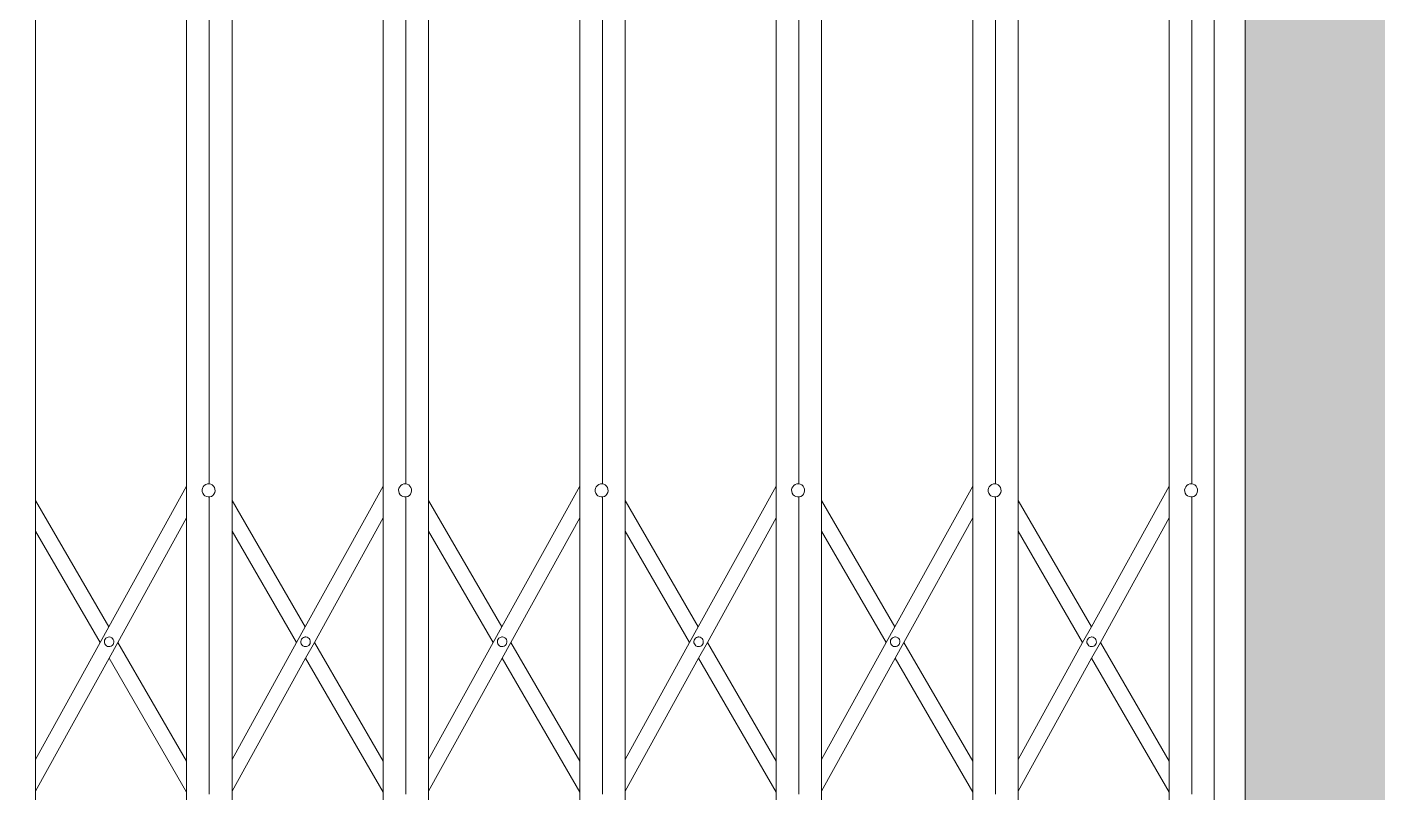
# Model space of a CAD drawing. Header units: inches. Extents: x -6800 to 96653, y -25814 to 17379.
# Drawn here: x 78948.1 to 79010.5, y -17380.2 to -17344.8 of the extents above; entities that cross this region are included whole.
import ezdxf

# ---------------------------------------------------------------- set-up
doc = ezdxf.new("R2010")
doc.units = ezdxf.units.IN
doc.header["$MEASUREMENT"] = 0
doc.layers.add('Door ele', color=20, linetype='Continuous', lineweight=15)
doc.layers.add('Win ele', color=211, linetype='Continuous', lineweight=15)

msp = doc.modelspace()

# ---------------------------------------------------------------- hatches: boundary and pattern name
at = {"layer": 'Win ele', "transparency": 33554559}
h = msp.add_hatch(color=256, dxfattribs=at)
h.dxf.hatch_style = 1
h.paths.add_polyline_path([(79495.029, -17231.325), (79333.029, -17231.325), (79333.029, -17237.825), (79337.529, -17237.825), (79337.529, -17237.325), (79490.529, -17237.325), (79490.529, -17237.825), (79495.029, -17237.825)])
h.paths.add_polyline_path([(79330.029, -17231.325), (79228.029, -17231.325), (79228.029, -17237.825), (79232.529, -17237.825), (79232.529, -17237.325), (79325.529, -17237.325), (79325.529, -17237.825), (79330.029, -17237.825)])
h.paths.add_polyline_path([(79225.029, -17231.325), (79193.529, -17231.325), (79193.529, -17237.325), (79220.529, -17237.325), (79220.529, -17237.825), (79225.029, -17237.825)])
h.paths.add_polyline_path([(79145.529, -17231.325), (79120.029, -17231.325), (79120.029, -17237.825), (79124.529, -17237.825), (79124.529, -17237.325), (79145.529, -17237.325)])
h.paths.add_polyline_path([(79117.029, -17231.325), (79012.029, -17231.325), (79012.029, -17237.825), (79016.529, -17237.825), (79016.529, -17237.325), (79112.529, -17237.325), (79112.529, -17237.825), (79117.029, -17237.825)])
h.paths.add_polyline_path([(79009.029, -17231.325), (78886.029, -17231.325), (78886.029, -17237.825), (78890.529, -17237.825), (78890.529, -17237.325), (79004.529, -17237.325), (79004.529, -17237.825), (79009.029, -17237.825)])
h.paths.add_polyline_path([(78883.029, -17231.325), (78878.529, -17231.325), (78878.529, -17237.825), (78883.029, -17237.825)])
h.paths.add_polyline_path([(78890.529, -17239.325), (78886.029, -17239.325), (78886.029, -17267.325), (78890.529, -17267.325)])
h.paths.add_polyline_path([(78883.029, -17239.325), (78878.529, -17239.325), (78878.529, -17267.325), (78883.029, -17267.325)])
h.paths.add_polyline_path([(79009.029, -17239.325), (79004.529, -17239.325), (79004.529, -17267.325), (79009.029, -17267.325)])
h.paths.add_polyline_path([(79016.529, -17239.325), (79012.029, -17239.325), (79012.029, -17267.325), (79016.529, -17267.325)])
h.paths.add_polyline_path([(79124.529, -17239.325), (79120.029, -17239.325), (79120.029, -17267.325), (79124.529, -17267.325)])
h.paths.add_polyline_path([(79117.029, -17239.325), (79112.529, -17239.325), (79112.529, -17267.325), (79117.029, -17267.325)])
h.paths.add_polyline_path([(79225.029, -17239.325), (79220.529, -17239.325), (79220.529, -17267.325), (79225.029, -17267.325)])
h.paths.add_polyline_path([(79232.529, -17239.325), (79228.029, -17239.325), (79228.029, -17267.325), (79232.529, -17267.325)])
h.paths.add_polyline_path([(79337.529, -17239.325), (79333.029, -17239.325), (79333.029, -17267.325), (79337.529, -17267.325)])
h.paths.add_polyline_path([(79330.029, -17239.325), (79325.529, -17239.325), (79325.529, -17267.325), (79330.029, -17267.325)])
h.paths.add_polyline_path([(79337.529, -17272.325), (79595.529, -17272.325), (79595.529, -17286.325), (79607.529, -17286.325), (79607.529, -17272.325), (79703.529, -17272.325), (79703.529, -17286.325), (79715.529, -17286.325), (79715.529, -17272.325), (79856.529, -17272.325), (79856.529, -17286.325), (79868.529, -17286.325), (79868.529, -17272.325), (80009.529, -17272.325), (80009.529, -17286.325), (80021.529, -17286.325), (80021.529, -17272.325), (80063.529, -17272.325), (80063.529, -17267.325), (78836.529, -17267.325), (78836.529, -17272.325), (78878.529, -17272.325), (78878.529, -17286.325), (78890.529, -17286.325), (78890.529, -17272.325), (79004.529, -17272.325), (79004.529, -17286.325), (79016.529, -17286.325), (79016.529, -17272.325), (79112.529, -17272.325), (79112.529, -17286.325), (79124.529, -17286.325), (79124.529, -17272.325), (79220.529, -17272.325), (79220.529, -17286.325), (79232.529, -17286.325), (79232.529, -17272.325), (79325.529, -17272.325), (79325.529, -17286.325), (79337.529, -17286.325)])
h.paths.add_polyline_path([(79225.029, -17157.325), (79120.029, -17157.325), (79120.029, -17166.325), (79225.029, -17166.325)])
h.paths.add_polyline_path([(79330.029, -17157.325), (79228.029, -17157.325), (79228.029, -17166.325), (79330.029, -17166.325)])
h.paths.add_polyline_path([(79117.029, -17157.325), (79012.029, -17157.325), (79012.029, -17166.325), (79117.029, -17166.325)])
h.paths.add_polyline_path([(79009.029, -17157.325), (78917.529, -17157.325), (78886.029, -17157.325), (78886.029, -17166.325), (79009.029, -17166.325)])
h.paths.add_polyline_path([(78883.029, -17157.325), (78878.529, -17157.325), (78878.529, -17160.325), (78836.529, -17160.325), (78836.529, -17166.325), (78883.029, -17166.325)])
h.paths.add_polyline_path([(79495.029, -17157.325), (79333.029, -17157.325), (79333.029, -17166.325), (79495.029, -17166.325)])
h.paths.add_polyline_path([(79600.029, -17157.325), (79498.029, -17157.325), (79498.029, -17166.325), (79600.029, -17166.325)])
h.paths.add_polyline_path([(79708.029, -17157.325), (79603.029, -17157.325), (79603.029, -17166.325), (79708.029, -17166.325)])
h.paths.add_polyline_path([(79861.029, -17157.325), (79711.029, -17157.325), (79711.029, -17166.325), (79861.029, -17166.325)])
h.paths.add_polyline_path([(80014.029, -17157.325), (79864.029, -17157.325), (79864.029, -17166.325), (80014.029, -17166.325)])
h.paths.add_polyline_path([(80063.529, -17157.325), (80017.029, -17157.325), (80017.029, -17166.325), (80063.529, -17166.325)])
h.paths.add_polyline_path([(80063.529, -17231.325), (80017.029, -17231.325), (80017.029, -17237.825), (80021.529, -17237.825), (80021.529, -17237.325), (80063.529, -17237.325)])
h.paths.add_polyline_path([(80021.529, -17239.325), (80017.029, -17239.325), (80017.029, -17267.325), (80021.529, -17267.325)])
h.paths.add_polyline_path([(80014.029, -17239.325), (80009.529, -17239.325), (80009.529, -17267.325), (80014.029, -17267.325)])
h.paths.add_polyline_path([(80014.029, -17231.325), (79864.029, -17231.325), (79864.029, -17237.825), (79868.529, -17237.825), (79868.529, -17237.325), (80009.529, -17237.325), (80009.529, -17237.825), (80014.029, -17237.825)])
h.paths.add_polyline_path([(79861.029, -17231.325), (79793.529, -17231.325), (79793.529, -17237.325), (79856.529, -17237.325), (79856.529, -17237.825), (79861.029, -17237.825)])
h.paths.add_polyline_path([(79868.529, -17239.325), (79864.029, -17239.325), (79864.029, -17267.325), (79868.529, -17267.325)])
h.paths.add_polyline_path([(79861.029, -17239.325), (79856.529, -17239.325), (79856.529, -17267.325), (79861.029, -17267.325)])
h.paths.add_polyline_path([(79715.529, -17239.325), (79711.029, -17239.325), (79711.029, -17267.325), (79715.529, -17267.325)])
h.paths.add_polyline_path([(79708.029, -17239.325), (79703.529, -17239.325), (79703.529, -17267.325), (79708.029, -17267.325)])
h.paths.add_polyline_path([(79708.029, -17231.325), (79703.529, -17231.325), (79703.529, -17237.825), (79708.029, -17237.825)])
h.paths.add_polyline_path([(79745.529, -17231.325), (79711.029, -17231.325), (79711.029, -17237.825), (79715.529, -17237.825), (79715.529, -17237.325), (79745.529, -17237.325)])
h.paths.add_polyline_path([(79607.529, -17239.325), (79603.029, -17239.325), (79603.029, -17267.325), (79607.529, -17267.325)])
h.paths.add_polyline_path([(79607.529, -17231.325), (79603.029, -17231.325), (79603.029, -17237.825), (79607.529, -17237.825)])
h.paths.add_polyline_path([(79600.029, -17231.325), (79565.529, -17231.325), (79565.529, -17237.325), (79595.529, -17237.325), (79595.529, -17237.825), (79600.029, -17237.825)])
h.paths.add_polyline_path([(79600.029, -17239.325), (79595.529, -17239.325), (79595.529, -17267.325), (79600.029, -17267.325)])
h.paths.add_polyline_path([(79517.529, -17231.325), (79498.029, -17231.325), (79498.029, -17237.825), (79502.529, -17237.825), (79502.529, -17237.325), (79517.529, -17237.325)])
h.paths.add_polyline_path([(79495.029, -17239.325), (79490.529, -17239.325), (79490.529, -17267.325), (79495.029, -17267.325)])
h.paths.add_polyline_path([(79502.529, -17239.325), (79498.029, -17239.325), (79498.029, -17267.325), (79502.529, -17267.325)])
h.paths.add_polyline_path([(79502.529, -17272.325), (79490.529, -17272.325), (79490.529, -17404.825), (79502.529, -17404.825)])
h.paths.add_polyline_path([(79337.529, -17286.325), (79325.529, -17286.325), (79325.529, -17404.825), (79337.529, -17404.825)])
h.paths.add_polyline_path([(79232.529, -17286.325), (79220.529, -17286.325), (79220.529, -17404.825), (79232.529, -17404.825)])
h.paths.add_polyline_path([(79124.529, -17286.325), (79112.529, -17286.325), (79112.529, -17404.825), (79124.529, -17404.825)])
h.paths.add_polyline_path([(79016.529, -17286.325), (79004.529, -17286.325), (79004.529, -17298.325), (78890.529, -17298.325), (78890.529, -17304.325), (78891.954, -17304.325), (79002.961, -17304.325), (79004.386, -17304.325), (79004.386, -17305.75), (79004.386, -17358.572), (79004.386, -17403.485), (79004.386, -17404.825), (79016.529, -17404.825)])
h.paths.add_polyline_path([(78890.529, -17286.325), (78878.529, -17286.325), (78878.529, -17404.825), (78890.529, -17404.825)])
h.paths.add_polyline_path([(79715.529, -17286.325), (79703.529, -17286.325), (79703.529, -17404.825), (79715.529, -17404.825)])
h.paths.add_polyline_path([(79868.529, -17286.325), (79856.529, -17286.325), (79856.529, -17416.825), (79868.529, -17416.825)])
h.paths.add_polyline_path([(80021.529, -17286.325), (80009.529, -17286.325), (80009.529, -17416.825), (80021.529, -17416.825)])
h.paths.add_polyline_path([(78878.529, -17239.325), (78836.529, -17239.325), (78836.529, -17242.325), (78878.529, -17242.325)])
h.paths.add_polyline_path([(78878.529, -17236.325), (78836.529, -17236.325), (78836.529, -17237.825), (78878.529, -17237.825)])

# ---------------------------------------------------------------- linework, layer by layer
at = {"layer": 'Door ele', "transparency": 33554651}
for p, q in [((79002.961, -17305.75), (79002.961, -17358.572)), ((79004.386, -17358.572), (79004.386, -17305.75)), ((78948.511, -17358.572), (78948.511, -17342.559)), ((78957.589, -17358.572), (78957.589, -17342.559)), ((78966.667, -17358.572), (78966.667, -17342.559)), ((78975.745, -17358.572), (78975.745, -17342.559)), ((78984.823, -17358.572), (78984.823, -17342.559)), ((78993.902, -17358.572), (78993.902, -17342.559)), ((78955.494, -17343.222), (78955.494, -17358.572)), ((78956.541, -17358.572), (78956.541, -17343.322)), ((78964.572, -17343.222), (78964.572, -17358.572)), ((78965.62, -17358.572), (78965.62, -17343.322)), ((78973.65, -17343.222), (78973.65, -17358.572)), ((78974.698, -17358.572), (78974.698, -17343.322)), ((78982.728, -17343.222), (78982.728, -17358.572)), ((78983.776, -17358.572), (78983.776, -17343.322)), ((78991.807, -17343.222), (78991.807, -17358.572)), ((78992.854, -17358.572), (78992.854, -17343.322)), ((79000.885, -17343.222), (79000.885, -17358.572)), ((79001.932, -17358.572), (79001.932, -17343.322)), ((78948.511, -17366.676), (78948.511, -17358.572)), ((78955.494, -17358.572), (78955.494, -17366.013)), ((78956.541, -17365.913), (78956.541, -17358.572)), ((78957.589, -17366.676), (78957.589, -17358.572)), ((78964.572, -17358.572), (78964.572, -17366.013)), ((78965.62, -17365.913), (78965.62, -17358.572)), ((78966.667, -17366.676), (78966.667, -17358.572)), ((78973.65, -17358.572), (78973.65, -17366.013)), ((78974.698, -17365.913), (78974.698, -17358.572)), ((78975.745, -17366.676), (78975.745, -17358.572)), ((78982.728, -17358.572), (78982.728, -17366.013)), ((78983.776, -17365.913), (78983.776, -17358.572)), ((78984.823, -17366.676), (78984.823, -17358.572)), ((78991.807, -17358.572), (78991.807, -17366.013)), ((78992.854, -17365.913), (78992.854, -17358.572)), ((78993.902, -17366.676), (78993.902, -17358.572)), ((79000.885, -17358.572), (79000.885, -17366.013)), ((79001.932, -17365.913), (79001.932, -17358.572)), ((79002.961, -17358.572), (79002.961, -17403.485)), ((79004.386, -17403.485), (79004.386, -17358.572)), ((78951.896, -17372.522), (78955.494, -17366.013)), ((78955.494, -17367.489), (78955.494, -17366.013)), ((78956.223, -17366.116), (78956.207, -17366.194)), ((78956.258, -17366.044), (78956.223, -17366.116)), ((78956.31, -17365.984), (78956.258, -17366.044)), ((78956.375, -17365.94), (78956.31, -17365.984)), ((78956.449, -17365.915), (78956.375, -17365.94)), ((78956.527, -17365.91), (78956.449, -17365.915)), ((78956.541, -17365.913), (78956.527, -17365.91)), ((78956.604, -17365.926), (78956.541, -17365.913)), ((78956.674, -17365.962), (78956.604, -17365.926)), ((78956.733, -17366.015), (78956.674, -17365.962)), ((78956.776, -17366.081), (78956.733, -17366.015)), ((78956.8, -17366.157), (78956.776, -17366.081)), ((78956.805, -17366.237), (78956.8, -17366.157)), ((78960.974, -17372.522), (78964.572, -17366.013)), ((78964.572, -17367.489), (78964.572, -17366.013)), ((78965.301, -17366.116), (78965.286, -17366.194)), ((78965.336, -17366.044), (78965.301, -17366.116)), ((78965.388, -17365.984), (78965.336, -17366.044)), ((78965.453, -17365.94), (78965.388, -17365.984)), ((78965.528, -17365.915), (78965.453, -17365.94)), ((78965.606, -17365.91), (78965.528, -17365.915)), ((78965.62, -17365.913), (78965.606, -17365.91)), ((78965.682, -17365.926), (78965.62, -17365.913)), ((78965.752, -17365.962), (78965.682, -17365.926)), ((78965.811, -17366.015), (78965.752, -17365.962)), ((78965.854, -17366.081), (78965.811, -17366.015)), ((78965.879, -17366.157), (78965.854, -17366.081)), ((78965.883, -17366.237), (78965.879, -17366.157)), ((78970.053, -17372.522), (78973.65, -17366.013)), ((78973.65, -17367.489), (78973.65, -17366.013)), ((78974.379, -17366.116), (78974.364, -17366.194)), ((78974.414, -17366.044), (78974.379, -17366.116)), ((78974.466, -17365.984), (78974.414, -17366.044)), ((78974.532, -17365.94), (78974.466, -17365.984)), ((78974.606, -17365.915), (78974.532, -17365.94)), ((78974.684, -17365.91), (78974.606, -17365.915)), ((78974.698, -17365.913), (78974.684, -17365.91)), ((78974.76, -17365.926), (78974.698, -17365.913)), ((78974.83, -17365.962), (78974.76, -17365.926)), ((78974.889, -17366.015), (78974.83, -17365.962)), ((78974.932, -17366.081), (78974.889, -17366.015)), ((78974.957, -17366.157), (78974.932, -17366.081)), ((78974.961, -17366.237), (78974.957, -17366.157)), ((78979.131, -17372.522), (78982.728, -17366.013)), ((78982.728, -17367.489), (78982.728, -17366.013)), ((78983.458, -17366.116), (78983.442, -17366.194)), ((78983.493, -17366.044), (78983.458, -17366.116)), ((78983.544, -17365.984), (78983.493, -17366.044)), ((78983.61, -17365.94), (78983.544, -17365.984)), ((78983.684, -17365.915), (78983.61, -17365.94)), ((78983.762, -17365.91), (78983.684, -17365.915)), ((78983.776, -17365.913), (78983.762, -17365.91)), ((78983.839, -17365.926), (78983.776, -17365.913)), ((78983.909, -17365.962), (78983.839, -17365.926)), ((78983.967, -17366.015), (78983.909, -17365.962)), ((78984.01, -17366.081), (78983.967, -17366.015)), ((78984.035, -17366.157), (78984.01, -17366.081)), ((78984.04, -17366.237), (78984.035, -17366.157)), ((78988.209, -17372.522), (78991.807, -17366.013)), ((78991.807, -17367.489), (78991.807, -17366.013)), ((78992.536, -17366.116), (78992.52, -17366.194)), ((78992.571, -17366.044), (78992.536, -17366.116)), ((78992.623, -17365.984), (78992.571, -17366.044)), ((78992.688, -17365.94), (78992.623, -17365.984)), ((78992.762, -17365.915), (78992.688, -17365.94)), ((78992.84, -17365.91), (78992.762, -17365.915)), ((78992.854, -17365.913), (78992.84, -17365.91)), ((78992.917, -17365.926), (78992.854, -17365.913)), ((78992.987, -17365.962), (78992.917, -17365.926)), ((78993.045, -17366.015), (78992.987, -17365.962)), ((78993.088, -17366.081), (78993.045, -17366.015)), ((78993.113, -17366.157), (78993.088, -17366.081)), ((78993.118, -17366.237), (78993.113, -17366.157)), ((78997.287, -17372.522), (79000.885, -17366.013)), ((79000.885, -17367.489), (79000.885, -17366.013)), ((79001.614, -17366.116), (79001.598, -17366.194)), ((79001.649, -17366.044), (79001.614, -17366.116)), ((79001.701, -17365.984), (79001.649, -17366.044)), ((79001.766, -17365.94), (79001.701, -17365.984)), ((79001.84, -17365.915), (79001.766, -17365.94)), ((79001.918, -17365.91), (79001.84, -17365.915)), ((79001.932, -17365.913), (79001.918, -17365.91)), ((79001.995, -17365.926), (79001.932, -17365.913)), ((79002.065, -17365.962), (79001.995, -17365.926)), ((79002.123, -17366.015), (79002.065, -17365.962)), ((79002.167, -17366.081), (79002.123, -17366.015)), ((79002.191, -17366.157), (79002.167, -17366.081)), ((79002.196, -17366.237), (79002.191, -17366.157)), ((78951.896, -17372.522), (78948.511, -17366.676)), ((78948.511, -17368.101), (78948.511, -17366.676)), ((78956.207, -17366.194), (78956.212, -17366.274)), ((78956.212, -17366.274), (78956.237, -17366.35)), ((78956.237, -17366.35), (78956.28, -17366.417)), ((78956.28, -17366.417), (78956.339, -17366.47)), ((78956.339, -17366.47), (78956.409, -17366.505)), ((78956.409, -17366.505), (78956.485, -17366.521)), ((78956.485, -17366.521), (78956.541, -17366.518)), ((78956.541, -17366.518), (78956.563, -17366.516)), ((78956.541, -17380.252), (78956.541, -17366.518)), ((78956.563, -17366.516), (78956.637, -17366.491)), ((78956.637, -17366.491), (78956.703, -17366.447)), ((78956.703, -17366.447), (78956.755, -17366.387)), ((78956.755, -17366.387), (78956.79, -17366.316)), ((78956.79, -17366.316), (78956.805, -17366.237)), ((78960.974, -17372.522), (78957.589, -17366.676)), ((78957.589, -17368.101), (78957.589, -17366.676)), ((78965.286, -17366.194), (78965.29, -17366.274)), ((78965.29, -17366.274), (78965.315, -17366.35)), ((78965.315, -17366.35), (78965.358, -17366.417)), ((78965.358, -17366.417), (78965.417, -17366.47)), ((78965.417, -17366.47), (78965.487, -17366.505)), ((78965.487, -17366.505), (78965.563, -17366.521)), ((78965.563, -17366.521), (78965.62, -17366.518)), ((78965.62, -17366.518), (78965.641, -17366.516)), ((78965.62, -17380.252), (78965.62, -17366.518)), ((78965.641, -17366.516), (78965.716, -17366.491)), ((78965.716, -17366.491), (78965.781, -17366.447)), ((78965.781, -17366.447), (78965.833, -17366.387)), ((78965.833, -17366.387), (78965.868, -17366.316)), ((78965.868, -17366.316), (78965.883, -17366.237)), ((78970.053, -17372.522), (78966.667, -17366.676)), ((78966.667, -17368.101), (78966.667, -17366.676)), ((78974.364, -17366.194), (78974.369, -17366.274)), ((78974.369, -17366.274), (78974.393, -17366.35)), ((78974.393, -17366.35), (78974.436, -17366.417)), ((78974.436, -17366.417), (78974.495, -17366.47)), ((78974.495, -17366.47), (78974.565, -17366.505)), ((78974.565, -17366.505), (78974.642, -17366.521)), ((78974.642, -17366.521), (78974.698, -17366.518)), ((78974.698, -17366.518), (78974.72, -17366.516)), ((78974.698, -17380.252), (78974.698, -17366.518)), ((78974.72, -17366.516), (78974.794, -17366.491)), ((78974.794, -17366.491), (78974.859, -17366.447)), ((78974.859, -17366.447), (78974.911, -17366.387)), ((78974.911, -17366.387), (78974.946, -17366.316)), ((78974.946, -17366.316), (78974.961, -17366.237)), ((78979.131, -17372.522), (78975.745, -17366.676)), ((78975.745, -17368.101), (78975.745, -17366.676)), ((78983.442, -17366.194), (78983.447, -17366.274)), ((78983.447, -17366.274), (78983.471, -17366.35)), ((78983.471, -17366.35), (78983.515, -17366.417)), ((78983.515, -17366.417), (78983.573, -17366.47)), ((78983.573, -17366.47), (78983.643, -17366.505)), ((78983.643, -17366.505), (78983.72, -17366.521)), ((78983.72, -17366.521), (78983.776, -17366.518)), ((78983.776, -17366.518), (78983.798, -17366.516)), ((78983.776, -17380.252), (78983.776, -17366.518)), ((78983.798, -17366.516), (78983.872, -17366.491)), ((78983.872, -17366.491), (78983.937, -17366.447)), ((78983.937, -17366.447), (78983.989, -17366.387)), ((78983.989, -17366.387), (78984.024, -17366.316)), ((78984.024, -17366.316), (78984.04, -17366.237)), ((78988.209, -17372.522), (78984.823, -17366.676)), ((78984.823, -17368.101), (78984.823, -17366.676)), ((78992.52, -17366.194), (78992.525, -17366.274)), ((78992.525, -17366.274), (78992.55, -17366.35)), ((78992.55, -17366.35), (78992.593, -17366.417)), ((78992.593, -17366.417), (78992.651, -17366.47)), ((78992.651, -17366.47), (78992.721, -17366.505)), ((78992.721, -17366.505), (78992.798, -17366.521)), ((78992.798, -17366.521), (78992.854, -17366.518)), ((78992.854, -17366.518), (78992.876, -17366.516)), ((78992.854, -17380.252), (78992.854, -17366.518)), ((78992.876, -17366.516), (78992.95, -17366.491)), ((78992.95, -17366.491), (78993.015, -17366.447)), ((78993.015, -17366.447), (78993.067, -17366.387)), ((78993.067, -17366.387), (78993.102, -17366.316)), ((78993.102, -17366.316), (78993.118, -17366.237)), ((78997.287, -17372.522), (78993.902, -17366.676)), ((78993.902, -17368.101), (78993.902, -17366.676)), ((79001.598, -17366.194), (79001.603, -17366.274)), ((79001.603, -17366.274), (79001.628, -17366.35)), ((79001.628, -17366.35), (79001.671, -17366.417)), ((79001.671, -17366.417), (79001.73, -17366.47)), ((79001.73, -17366.47), (79001.799, -17366.505)), ((79001.799, -17366.505), (79001.876, -17366.521)), ((79001.876, -17366.521), (79001.932, -17366.518)), ((79001.932, -17366.518), (79001.954, -17366.516)), ((79001.932, -17380.252), (79001.932, -17366.518)), ((79001.954, -17366.516), (79002.028, -17366.491)), ((79002.028, -17366.491), (79002.094, -17366.447)), ((79002.094, -17366.447), (79002.145, -17366.387)), ((79002.145, -17366.387), (79002.18, -17366.316)), ((79002.18, -17366.316), (79002.196, -17366.237)), ((78952.314, -17373.243), (78955.494, -17367.489)), ((78955.494, -17378.734), (78955.494, -17367.489)), ((78961.392, -17373.243), (78964.572, -17367.489)), ((78964.572, -17378.734), (78964.572, -17367.489)), ((78970.47, -17373.243), (78973.65, -17367.489)), ((78973.65, -17378.734), (78973.65, -17367.489)), ((78979.548, -17373.243), (78982.728, -17367.489)), ((78982.728, -17378.734), (78982.728, -17367.489)), ((78988.626, -17373.243), (78991.807, -17367.489)), ((78991.807, -17378.734), (78991.807, -17367.489)), ((78997.705, -17373.243), (79000.885, -17367.489)), ((79000.885, -17378.734), (79000.885, -17367.489)), ((78948.511, -17378.648), (78948.511, -17368.101)), ((78951.493, -17373.251), (78948.511, -17368.101)), ((78957.589, -17378.648), (78957.589, -17368.101)), ((78960.571, -17373.251), (78957.589, -17368.101)), ((78966.667, -17378.648), (78966.667, -17368.101)), ((78969.65, -17373.251), (78966.667, -17368.101)), ((78975.745, -17378.648), (78975.745, -17368.101)), ((78978.728, -17373.251), (78975.745, -17368.101)), ((78984.823, -17378.648), (78984.823, -17368.101)), ((78987.806, -17373.251), (78984.823, -17368.101)), ((78993.902, -17378.648), (78993.902, -17368.101)), ((78996.884, -17373.251), (78993.902, -17368.101)), ((78951.493, -17373.251), (78951.896, -17372.522)), ((78951.766, -17373.045), (78951.728, -17373.088)), ((78951.814, -17373.012), (78951.766, -17373.045)), ((78951.868, -17372.994), (78951.814, -17373.012)), ((78951.868, -17372.994), (78951.925, -17372.99)), ((78951.981, -17373.002), (78951.925, -17372.99)), ((78952.032, -17373.028), (78951.981, -17373.002)), ((78952.074, -17373.067), (78952.032, -17373.028)), ((78960.571, -17373.251), (78960.974, -17372.522)), ((78960.844, -17373.045), (78960.806, -17373.088)), ((78960.892, -17373.012), (78960.844, -17373.045)), ((78960.946, -17372.994), (78960.892, -17373.012)), ((78960.946, -17372.994), (78960.974, -17372.992)), ((78961.003, -17372.99), (78960.974, -17372.992)), ((78961.059, -17373.002), (78961.003, -17372.99)), ((78961.11, -17373.028), (78961.059, -17373.002)), ((78961.153, -17373.067), (78961.11, -17373.028)), ((78969.65, -17373.251), (78970.053, -17372.522)), ((78969.922, -17373.045), (78969.884, -17373.088)), ((78969.97, -17373.012), (78969.922, -17373.045)), ((78970.024, -17372.994), (78969.97, -17373.012)), ((78970.024, -17372.994), (78970.053, -17372.992)), ((78970.081, -17372.99), (78970.053, -17372.992)), ((78970.137, -17373.002), (78970.081, -17372.99)), ((78970.188, -17373.028), (78970.137, -17373.002)), ((78970.231, -17373.067), (78970.188, -17373.028)), ((78978.728, -17373.251), (78979.131, -17372.522)), ((78979, -17373.045), (78978.963, -17373.088)), ((78979.048, -17373.012), (78979, -17373.045)), ((78979.102, -17372.994), (78979.048, -17373.012)), ((78979.102, -17372.994), (78979.131, -17372.992)), ((78979.159, -17372.99), (78979.131, -17372.992)), ((78979.215, -17373.002), (78979.159, -17372.99)), ((78979.266, -17373.028), (78979.215, -17373.002)), ((78979.309, -17373.067), (78979.266, -17373.028)), ((78987.806, -17373.251), (78988.209, -17372.522)), ((78988.079, -17373.045), (78988.041, -17373.088)), ((78988.126, -17373.012), (78988.079, -17373.045)), ((78988.181, -17372.994), (78988.126, -17373.012)), ((78988.181, -17372.994), (78988.209, -17372.992)), ((78988.237, -17372.99), (78988.209, -17372.992)), ((78988.293, -17373.002), (78988.237, -17372.99)), ((78988.344, -17373.028), (78988.293, -17373.002)), ((78988.387, -17373.067), (78988.344, -17373.028)), ((78996.884, -17373.251), (78997.287, -17372.522)), ((78997.157, -17373.045), (78997.119, -17373.088)), ((78997.204, -17373.012), (78997.157, -17373.045)), ((78997.259, -17372.994), (78997.204, -17373.012)), ((78997.259, -17372.994), (78997.287, -17372.992)), ((78997.316, -17372.99), (78997.287, -17372.992)), ((78997.372, -17373.002), (78997.316, -17372.99)), ((78997.423, -17373.028), (78997.372, -17373.002)), ((78997.465, -17373.067), (78997.423, -17373.028)), ((78948.511, -17378.648), (78951.493, -17373.251)), ((78951.703, -17373.141), (78951.691, -17373.198)), ((78951.691, -17373.198), (78951.695, -17373.256)), ((78951.695, -17373.256), (78951.713, -17373.311)), ((78951.728, -17373.088), (78951.703, -17373.141)), ((78951.713, -17373.311), (78951.744, -17373.36)), ((78951.744, -17373.36), (78951.787, -17373.399)), ((78951.787, -17373.399), (78951.838, -17373.425)), ((78951.838, -17373.425), (78951.894, -17373.437)), ((78951.894, -17373.437), (78951.951, -17373.433)), ((78951.911, -17373.972), (78952.314, -17373.243)), ((78951.951, -17373.433), (78952.005, -17373.415)), ((78952.005, -17373.415), (78952.053, -17373.382)), ((78952.053, -17373.382), (78952.091, -17373.339)), ((78952.106, -17373.116), (78952.074, -17373.067)), ((78952.091, -17373.339), (78952.116, -17373.287)), ((78952.124, -17373.171), (78952.106, -17373.116)), ((78952.116, -17373.287), (78952.127, -17373.229)), ((78952.127, -17373.229), (78952.124, -17373.171)), ((78955.494, -17378.734), (78952.314, -17373.243)), ((78957.589, -17378.648), (78960.571, -17373.251)), ((78960.781, -17373.141), (78960.769, -17373.198)), ((78960.769, -17373.198), (78960.773, -17373.256)), ((78960.773, -17373.256), (78960.791, -17373.311)), ((78960.806, -17373.088), (78960.781, -17373.141)), ((78960.791, -17373.311), (78960.822, -17373.36)), ((78960.822, -17373.36), (78960.865, -17373.399)), ((78960.865, -17373.399), (78960.916, -17373.425)), ((78960.916, -17373.425), (78960.972, -17373.437)), ((78960.972, -17373.437), (78961.029, -17373.433)), ((78960.989, -17373.972), (78961.392, -17373.243)), ((78961.029, -17373.433), (78961.083, -17373.415)), ((78961.083, -17373.415), (78961.131, -17373.382)), ((78961.131, -17373.382), (78961.169, -17373.339)), ((78961.184, -17373.116), (78961.153, -17373.067)), ((78961.169, -17373.339), (78961.194, -17373.287)), ((78961.202, -17373.171), (78961.184, -17373.116)), ((78961.194, -17373.287), (78961.206, -17373.229)), ((78961.206, -17373.229), (78961.202, -17373.171)), ((78964.572, -17378.734), (78961.392, -17373.243)), ((78966.667, -17378.648), (78969.65, -17373.251)), ((78969.859, -17373.141), (78969.848, -17373.198)), ((78969.848, -17373.198), (78969.851, -17373.256)), ((78969.851, -17373.256), (78969.869, -17373.311)), ((78969.884, -17373.088), (78969.859, -17373.141)), ((78969.869, -17373.311), (78969.901, -17373.36)), ((78969.901, -17373.36), (78969.943, -17373.399)), ((78969.943, -17373.399), (78969.994, -17373.425)), ((78969.994, -17373.425), (78970.05, -17373.437)), ((78970.05, -17373.437), (78970.107, -17373.433)), ((78970.067, -17373.972), (78970.47, -17373.243)), ((78970.107, -17373.433), (78970.161, -17373.415)), ((78970.161, -17373.415), (78970.209, -17373.382)), ((78970.209, -17373.382), (78970.247, -17373.339)), ((78970.262, -17373.116), (78970.231, -17373.067)), ((78970.247, -17373.339), (78970.272, -17373.287)), ((78970.28, -17373.171), (78970.262, -17373.116)), ((78970.272, -17373.287), (78970.284, -17373.229)), ((78970.284, -17373.229), (78970.28, -17373.171)), ((78973.65, -17378.734), (78970.47, -17373.243)), ((78975.745, -17378.648), (78978.728, -17373.251)), ((78978.937, -17373.141), (78978.926, -17373.198)), ((78978.926, -17373.198), (78978.929, -17373.256)), ((78978.929, -17373.256), (78978.947, -17373.311)), ((78978.963, -17373.088), (78978.937, -17373.141)), ((78978.947, -17373.311), (78978.979, -17373.36)), ((78978.979, -17373.36), (78979.021, -17373.399)), ((78979.021, -17373.399), (78979.073, -17373.425)), ((78979.073, -17373.425), (78979.128, -17373.437)), ((78979.128, -17373.437), (78979.185, -17373.433)), ((78979.145, -17373.972), (78979.548, -17373.243)), ((78979.185, -17373.433), (78979.24, -17373.415)), ((78979.24, -17373.415), (78979.287, -17373.382)), ((78979.287, -17373.382), (78979.325, -17373.339)), ((78979.34, -17373.116), (78979.309, -17373.067)), ((78979.325, -17373.339), (78979.351, -17373.287)), ((78979.359, -17373.171), (78979.34, -17373.116)), ((78979.351, -17373.287), (78979.362, -17373.229)), ((78979.362, -17373.229), (78979.359, -17373.171)), ((78982.728, -17378.734), (78979.548, -17373.243)), ((78984.823, -17378.648), (78987.806, -17373.251)), ((78988.015, -17373.141), (78988.004, -17373.198)), ((78988.004, -17373.198), (78988.007, -17373.256)), ((78988.007, -17373.256), (78988.025, -17373.311)), ((78988.041, -17373.088), (78988.015, -17373.141)), ((78988.025, -17373.311), (78988.057, -17373.36)), ((78988.057, -17373.36), (78988.1, -17373.399)), ((78988.1, -17373.399), (78988.151, -17373.425)), ((78988.151, -17373.425), (78988.207, -17373.437)), ((78988.207, -17373.437), (78988.264, -17373.433)), ((78988.223, -17373.972), (78988.626, -17373.243)), ((78988.264, -17373.433), (78988.318, -17373.415)), ((78988.318, -17373.415), (78988.365, -17373.382)), ((78988.365, -17373.382), (78988.403, -17373.339)), ((78988.419, -17373.116), (78988.387, -17373.067)), ((78988.403, -17373.339), (78988.429, -17373.287)), ((78988.437, -17373.171), (78988.419, -17373.116)), ((78988.429, -17373.287), (78988.44, -17373.229)), ((78988.44, -17373.229), (78988.437, -17373.171)), ((78991.807, -17378.734), (78988.626, -17373.243)), ((78993.902, -17378.648), (78996.884, -17373.251)), ((78997.093, -17373.141), (78997.082, -17373.198)), ((78997.082, -17373.198), (78997.085, -17373.256)), ((78997.085, -17373.256), (78997.104, -17373.311)), ((78997.119, -17373.088), (78997.093, -17373.141)), ((78997.104, -17373.311), (78997.135, -17373.36)), ((78997.135, -17373.36), (78997.178, -17373.399)), ((78997.178, -17373.399), (78997.229, -17373.425)), ((78997.229, -17373.425), (78997.285, -17373.437)), ((78997.285, -17373.437), (78997.342, -17373.433)), ((78997.302, -17373.972), (78997.705, -17373.243)), ((78997.342, -17373.433), (78997.396, -17373.415)), ((78997.396, -17373.415), (78997.444, -17373.382)), ((78997.444, -17373.382), (78997.481, -17373.339)), ((78997.497, -17373.116), (78997.465, -17373.067)), ((78997.481, -17373.339), (78997.507, -17373.287)), ((78997.515, -17373.171), (78997.497, -17373.116)), ((78997.507, -17373.287), (78997.518, -17373.229)), ((78997.518, -17373.229), (78997.515, -17373.171)), ((79000.885, -17378.734), (78997.705, -17373.243)), ((78948.511, -17380.123), (78951.911, -17373.972)), ((78955.494, -17380.159), (78951.911, -17373.972)), ((78957.589, -17380.123), (78960.989, -17373.972)), ((78964.572, -17380.159), (78960.989, -17373.972)), ((78966.667, -17380.123), (78970.067, -17373.972)), ((78973.65, -17380.159), (78970.067, -17373.972)), ((78975.745, -17380.123), (78979.145, -17373.972)), ((78982.728, -17380.159), (78979.145, -17373.972)), ((78984.823, -17380.123), (78988.223, -17373.972)), ((78991.807, -17380.159), (78988.223, -17373.972)), ((78993.902, -17380.123), (78997.302, -17373.972)), ((79000.885, -17380.159), (78997.302, -17373.972)), ((78948.511, -17380.123), (78948.511, -17378.648)), ((78957.589, -17380.123), (78957.589, -17378.648)), ((78966.667, -17380.123), (78966.667, -17378.648)), ((78975.745, -17380.123), (78975.745, -17378.648)), ((78984.823, -17380.123), (78984.823, -17378.648)), ((78993.902, -17380.123), (78993.902, -17378.648)), ((78955.494, -17380.159), (78955.494, -17378.734)), ((78964.572, -17380.159), (78964.572, -17378.734)), ((78973.65, -17380.159), (78973.65, -17378.734)), ((78982.728, -17380.159), (78982.728, -17378.734)), ((78991.807, -17380.159), (78991.807, -17378.734)), ((79000.885, -17380.159), (79000.885, -17378.734)), ((78948.511, -17382.351), (78948.511, -17380.123)), ((78955.494, -17382.438), (78955.494, -17380.159)), ((78957.589, -17382.351), (78957.589, -17380.123)), ((78964.572, -17382.438), (78964.572, -17380.159)), ((78966.667, -17382.351), (78966.667, -17380.123)), ((78973.65, -17382.438), (78973.65, -17380.159)), ((78975.745, -17382.351), (78975.745, -17380.123)), ((78982.728, -17382.438), (78982.728, -17380.159)), ((78984.823, -17382.351), (78984.823, -17380.123)), ((78991.807, -17382.438), (78991.807, -17380.159)), ((78993.902, -17382.351), (78993.902, -17380.123)), ((79000.885, -17382.438), (79000.885, -17380.159))]:
    msp.add_line(p, q, dxfattribs=at)

doc.saveas('drawing.dxf')
